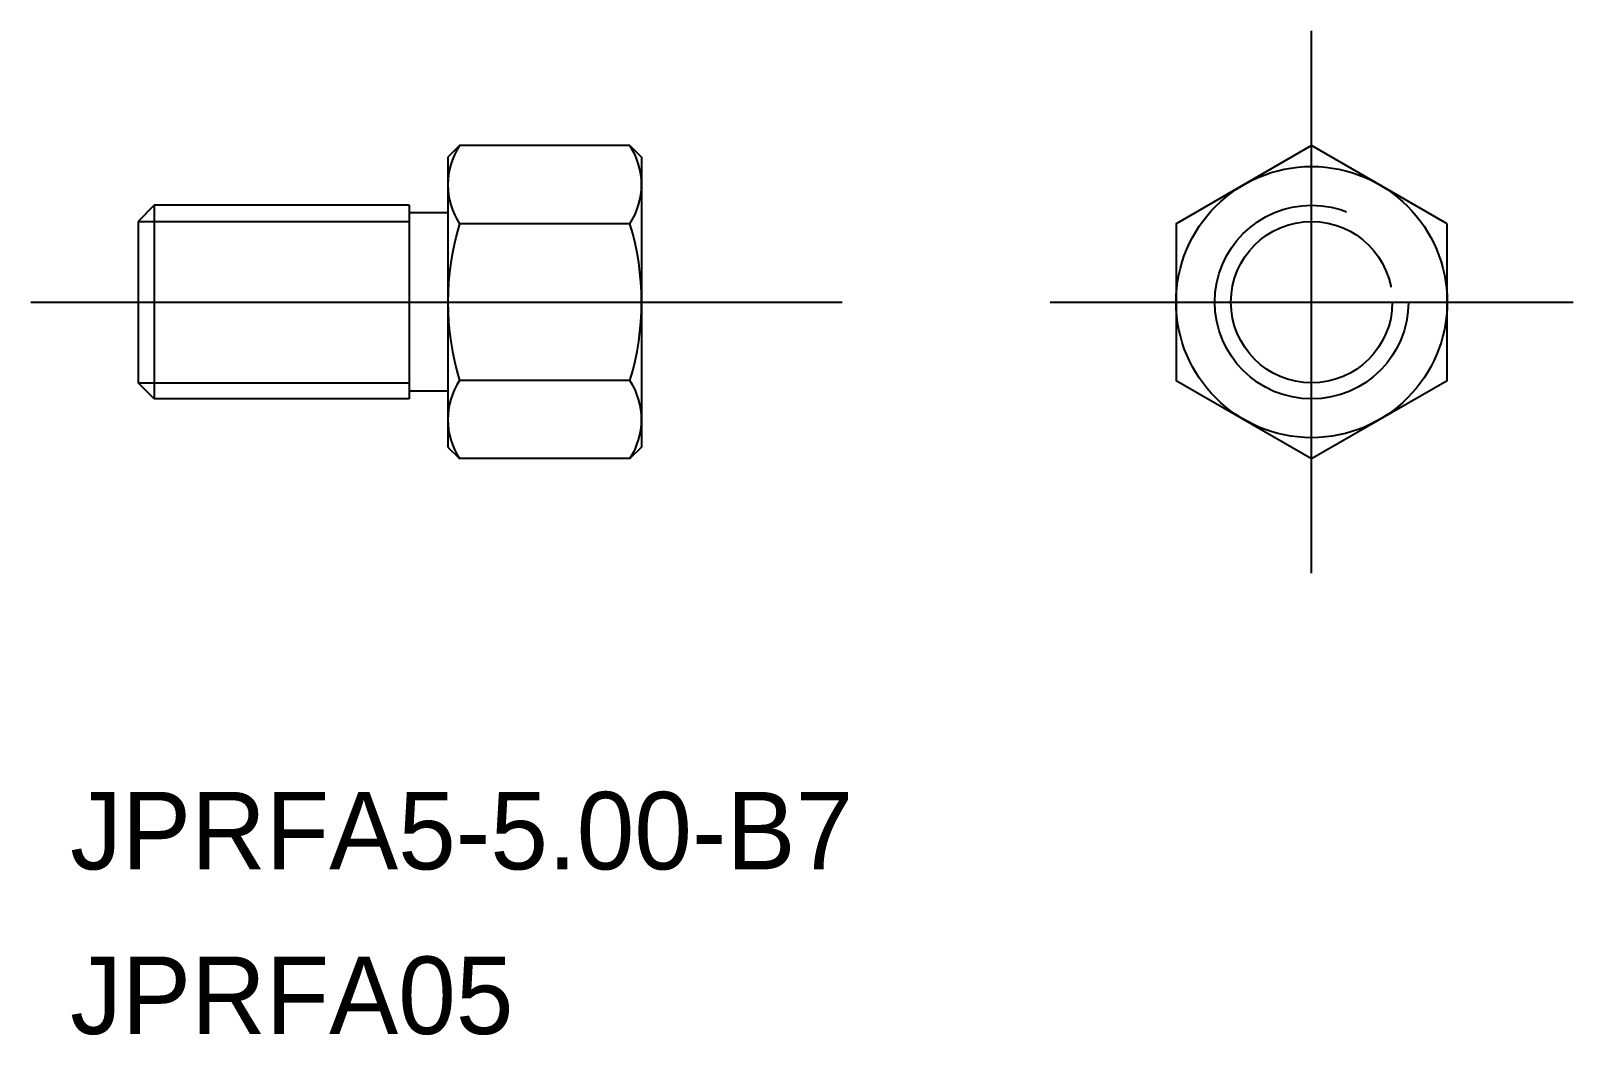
# Model space of a CAD drawing. Extents: x 396.9 to 436.7, y 656.4 to 682.3.
import ezdxf

# ---------------------------------------------------------------- set-up
doc = ezdxf.new("R2010")
doc.units = 0
doc.linetypes.add('CENTER', pattern=[50.8, 31.75, -6.35, 6.35, -6.35])
doc.linetypes.add('DASHED', pattern=[19.05, 12.7, -6.35])
doc.layers.get('0').update_dxf_attribs({"linetype": 'CONTINUOUS'})
doc.layers.add('CENTER', color=1, linetype='CENTER')

msp = doc.modelspace()

# ---------------------------------------------------------------- linework, layer by layer
at = {"color": 7, "linetype": 'CONTINUOUS'}
for p, q in [((407.948, 679.359), (407.648, 679.059)), ((412.348, 679.359), (407.948, 679.359)), ((412.348, 679.359), (412.648, 679.059)), ((407.648, 679.059), (407.648, 671.576)), ((412.648, 679.059), (412.648, 671.576)), ((400.064, 677.817), (399.648, 677.401)), ((400.064, 677.817), (400.064, 672.817)), ((406.648, 677.817), (400.064, 677.817)), ((406.648, 677.817), (406.648, 672.817)), ((399.648, 677.401), (399.648, 673.234)), ((407.643, 677.617), (406.648, 677.617)), ((412.348, 677.338), (407.948, 677.338)), ((400.064, 672.817), (399.648, 673.234)), ((407.643, 673.017), (406.648, 673.017)), ((412.348, 673.297), (407.948, 673.297)), ((406.648, 672.817), (400.064, 672.817)), ((407.648, 671.576), (407.948, 671.276)), ((412.648, 671.576), (412.348, 671.276)), ((412.348, 671.276), (407.948, 671.276))]:
    msp.add_line(p, q, dxfattribs=at)
at = {"color": 3, "linetype": 'CONTINUOUS'}
for p, q in [((399.648, 677.401), (406.648, 677.401)), ((399.648, 673.234), (406.648, 673.234))]:
    msp.add_line(p, q, dxfattribs=at)
at = {"color": 7, "linetype": 'CONTINUOUS'}
msp.add_lwpolyline([(433.448, 677.338), (429.948, 679.359), (426.448, 677.338), (426.448, 673.297), (429.948, 671.276), (433.448, 673.297)], close=True, dxfattribs=at)
msp.add_circle((429.948, 675.317), 3.5, dxfattribs=at)
at = {"color": 3, "linetype": 'DASHED'}
for radius in [2.5, 2.083]:
    msp.add_circle((429.948, 675.317), radius, dxfattribs=at)
at = {"color": 7, "linetype": 'CONTINUOUS'}
for centre, radius, start, end in [((409.499, 678.348), 1.851, 146.9253, 213.0747), ((410.796, 678.348), 1.851, 326.9253, 33.0747), ((414.603, 675.317), 6.956, 163.1109, 196.8891), ((405.692, 675.317), 6.956, 343.1109, 16.8891), ((409.499, 672.286), 1.851, 146.9253, 213.0747), ((410.796, 672.286), 1.851, 326.9253, 33.0747)]:
    msp.add_arc(centre, radius, start, end, dxfattribs=at)
at = {"layer": 'CENTER', "color": 1, "linetype": 'CENTER'}
for p, q in [((429.948, 668.317), (429.948, 682.317)), ((396.88, 675.317), (417.823, 675.317)), ((423.196, 675.317), (436.7, 675.317))]:
    msp.add_line(p, q, dxfattribs=at)

# ---------------------------------------------------------------- texts
at = {"color": 7, "linetype": 'CONTINUOUS'}
for s, p in [('JPRFA5-5.00-B7', (397.895, 660.675)), ('JPRFA05', (397.895, 656.426))]:
    msp.add_text(s, height=2, dxfattribs=at).set_placement(p)

doc.saveas('drawing.dxf')
